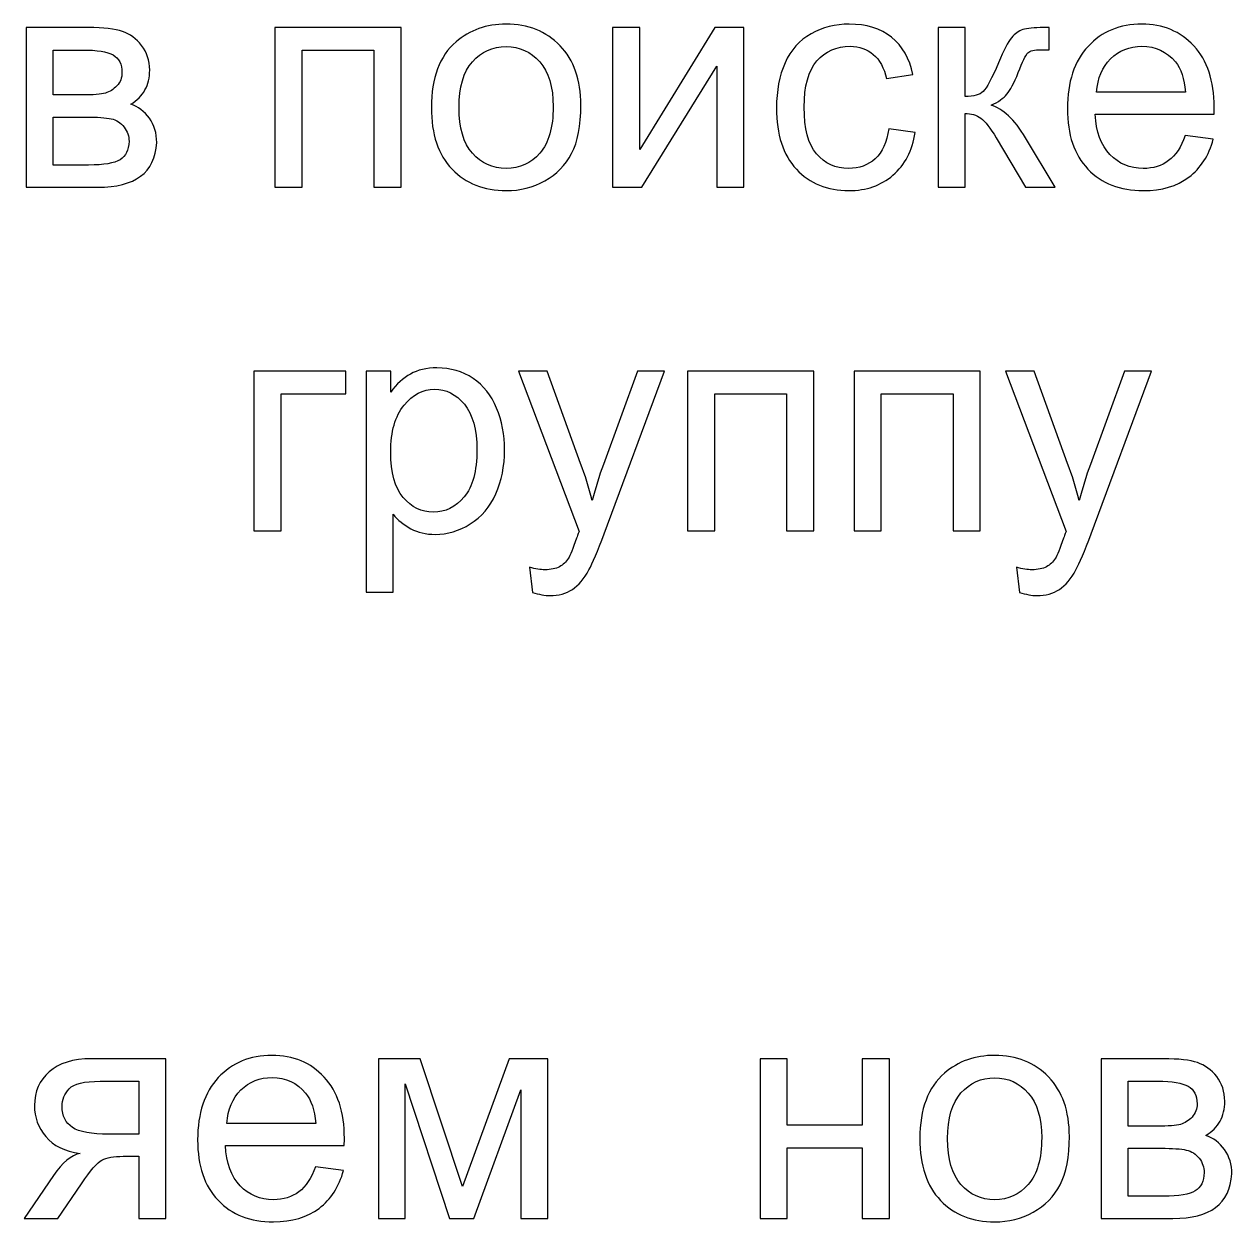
# Model space of a CAD drawing. Header units: centimetres. Extents: x 40 to 180, y 16 to 171.
# Drawn here: x 137.26 to 147.23, y 37.63 to 47.52 of the extents above; entities that cross this region are included whole.
import ezdxf

# ---------------------------------------------------------------- set-up
doc = ezdxf.new("R2010")
doc.units = ezdxf.units.CM
doc.header["$MEASUREMENT"] = 0
doc.layers.add('layer 1', color=7, linetype='Continuous')

msp = doc.modelspace()

# ---------------------------------------------------------------- linework, layer by layer
at = {"layer": 'layer 1', "color": 250}
for points, knots in [([(137.2709, 47.48986), (137.2709, 47.48986), (137.78525, 47.48986), (137.78525, 47.48986), (137.78525, 47.48986), (137.9114, 47.48986), (138.00538, 47.47928), (138.06719, 47.45811), (138.06719, 47.45811), (138.12857, 47.43694), (138.18149, 47.39842), (138.22552, 47.34212), (138.22552, 47.34212), (138.26997, 47.28539), (138.29198, 47.21808), (138.29198, 47.13934), (138.29198, 47.13934), (138.29198, 47.07626), (138.27886, 47.02123), (138.25303, 46.97466), (138.25303, 46.97466), (138.22679, 46.92767), (138.18784, 46.8883), (138.13535, 46.85698), (138.13535, 46.85698), (138.19715, 46.83623), (138.24838, 46.79771), (138.28944, 46.74098), (138.28944, 46.74098), (138.33008, 46.68468), (138.3504, 46.61737), (138.3504, 46.5399), (138.3504, 46.5399), (138.34236, 46.41502), (138.29748, 46.32231), (138.21663, 46.26219), (138.21663, 46.26219), (138.13577, 46.20166), (138.01808, 46.1716), (137.86399, 46.1716), (137.86399, 46.1716), (137.86399, 46.1716), (137.2709, 46.1716), (137.2709, 46.1716), (137.2709, 46.1716), (137.2709, 46.1716), (137.2709, 47.48986), (137.2709, 47.48986)], [0, 0, 0, 0, 0.0769231, 0.0769231, 0.0769231, 0.0769231, 0.1538462, 0.1538462, 0.1538462, 0.1538462, 0.2307692, 0.2307692, 0.2307692, 0.2307692, 0.3076923, 0.3076923, 0.3076923, 0.3076923, 0.3846154, 0.3846154, 0.3846154, 0.3846154, 0.4615385, 0.4615385, 0.4615385, 0.4615385, 0.5384615, 0.5384615, 0.5384615, 0.5384615, 0.6153846, 0.6153846, 0.6153846, 0.6153846, 0.6923077, 0.6923077, 0.6923077, 0.6923077, 0.7692308, 0.7692308, 0.7692308, 0.7692308, 0.8461538, 0.8461538, 0.8461538, 0.8461538, 1, 1, 1, 1]), ([(139.32619, 47.48986), (139.32619, 47.48986), (140.36759, 47.48986), (140.36759, 47.48986), (140.36759, 47.48986), (140.36759, 47.48986), (140.36759, 46.1716), (140.36759, 46.1716), (140.36759, 46.1716), (140.36759, 46.1716), (140.14407, 46.1716), (140.14407, 46.1716), (140.14407, 46.1716), (140.14407, 46.1716), (140.14407, 47.30444), (140.14407, 47.30444), (140.14407, 47.30444), (140.14407, 47.30444), (139.54971, 47.30444), (139.54971, 47.30444), (139.54971, 47.30444), (139.54971, 47.30444), (139.54971, 46.1716), (139.54971, 46.1716), (139.54971, 46.1716), (139.54971, 46.1716), (139.32619, 46.1716), (139.32619, 46.1716), (139.32619, 46.1716), (139.32619, 46.1716), (139.32619, 47.48986), (139.32619, 47.48986)], [0, 0, 0, 0, 0.1111111, 0.1111111, 0.1111111, 0.1111111, 0.2222222, 0.2222222, 0.2222222, 0.2222222, 0.3333333, 0.3333333, 0.3333333, 0.3333333, 0.4444444, 0.4444444, 0.4444444, 0.4444444, 0.5555556, 0.5555556, 0.5555556, 0.5555556, 0.6666667, 0.6666667, 0.6666667, 0.6666667, 0.7777778, 0.7777778, 0.7777778, 0.7777778, 1, 1, 1, 1]), ([(140.61778, 46.83073), (140.61778, 47.07415), (140.68551, 47.25449), (140.8214, 47.37175), (140.8214, 47.37175), (140.93443, 47.46912), (141.07286, 47.5178), (141.23585, 47.5178), (141.23585, 47.5178), (141.41661, 47.5178), (141.56478, 47.45853), (141.67992, 47.34), (141.67992, 47.34), (141.79465, 47.22189), (141.85222, 47.05806), (141.85222, 46.84936), (141.85222, 46.84936), (141.85222, 46.68002), (141.82682, 46.5471), (141.77602, 46.45015), (141.77602, 46.45015), (141.72522, 46.35321), (141.65114, 46.27786), (141.55377, 46.22409), (141.55377, 46.22409), (141.45683, 46.17033), (141.35057, 46.14366), (141.23585, 46.14366), (141.23585, 46.14366), (141.05127, 46.14366), (140.90226, 46.2025), (140.78838, 46.32061), (140.78838, 46.32061), (140.67451, 46.43872), (140.61778, 46.6089), (140.61778, 46.83073)], [0, 0, 0, 0, 0.1, 0.1, 0.1, 0.1, 0.2, 0.2, 0.2, 0.2, 0.3, 0.3, 0.3, 0.3, 0.4, 0.4, 0.4, 0.4, 0.5, 0.5, 0.5, 0.5, 0.6, 0.6, 0.6, 0.6, 0.7, 0.7, 0.7, 0.7, 0.8, 0.8, 0.8, 0.8, 1, 1, 1, 1]), ([(142.11426, 47.48986), (142.11426, 47.48986), (142.33778, 47.48986), (142.33778, 47.48986), (142.33778, 47.48986), (142.33778, 47.48986), (142.33778, 46.48444), (142.33778, 46.48444), (142.33778, 46.48444), (142.33778, 46.48444), (142.95881, 47.48986), (142.95881, 47.48986), (142.95881, 47.48986), (142.95881, 47.48986), (143.19884, 47.48986), (143.19884, 47.48986), (143.19884, 47.48986), (143.19884, 47.48986), (143.19884, 46.1716), (143.19884, 46.1716), (143.19884, 46.1716), (143.19884, 46.1716), (142.97532, 46.1716), (142.97532, 46.1716), (142.97532, 46.1716), (142.97532, 46.1716), (142.97532, 47.17067), (142.97532, 47.17067), (142.97532, 47.17067), (142.97532, 47.17067), (142.35514, 46.1716), (142.35514, 46.1716), (142.35514, 46.1716), (142.35514, 46.1716), (142.11426, 46.1716), (142.11426, 46.1716), (142.11426, 46.1716), (142.11426, 46.1716), (142.11426, 47.48986), (142.11426, 47.48986)], [0, 0, 0, 0, 0.0909091, 0.0909091, 0.0909091, 0.0909091, 0.1818182, 0.1818182, 0.1818182, 0.1818182, 0.2727273, 0.2727273, 0.2727273, 0.2727273, 0.3636364, 0.3636364, 0.3636364, 0.3636364, 0.4545455, 0.4545455, 0.4545455, 0.4545455, 0.5454545, 0.5454545, 0.5454545, 0.5454545, 0.6363636, 0.6363636, 0.6363636, 0.6363636, 0.7272727, 0.7272727, 0.7272727, 0.7272727, 0.8181818, 0.8181818, 0.8181818, 0.8181818, 1, 1, 1, 1]), ([(144.39433, 46.6542), (144.39433, 46.6542), (144.61277, 46.62372), (144.61277, 46.62372), (144.61277, 46.62372), (144.58864, 46.47344), (144.52768, 46.35617), (144.42904, 46.27108), (144.42904, 46.27108), (144.33041, 46.18599), (144.20891, 46.14366), (144.0654, 46.14366), (144.0654, 46.14366), (143.88548, 46.14366), (143.7407, 46.2025), (143.63148, 46.32019), (143.63148, 46.32019), (143.52184, 46.43788), (143.46723, 46.60636), (143.46723, 46.82565), (143.46723, 46.82565), (143.46723, 46.96789), (143.49094, 47.09193), (143.53793, 47.19861), (143.53793, 47.19861), (143.58492, 47.30486), (143.65646, 47.38487), (143.75298, 47.43779), (143.75298, 47.43779), (143.84908, 47.49113), (143.95364, 47.5178), (144.06709, 47.5178), (144.06709, 47.5178), (144.20976, 47.5178), (144.32702, 47.48182), (144.41761, 47.40943), (144.41761, 47.40943), (144.50863, 47.33704), (144.56705, 47.23417), (144.59245, 47.10124), (144.59245, 47.10124), (144.59245, 47.10124), (144.37655, 47.06822), (144.37655, 47.06822), (144.37655, 47.06822), (144.35581, 47.1567), (144.3194, 47.22316), (144.26648, 47.26803), (144.26648, 47.26803), (144.21399, 47.31248), (144.15049, 47.33492), (144.07598, 47.33492), (144.07598, 47.33492), (143.96338, 47.33492), (143.87194, 47.2947), (143.80124, 47.21427), (143.80124, 47.21427), (143.73097, 47.13341), (143.69583, 47.00641), (143.69583, 46.832), (143.69583, 46.832), (143.69583, 46.65505), (143.7297, 46.52678), (143.79743, 46.44677), (143.79743, 46.44677), (143.86559, 46.36676), (143.95406, 46.32654), (144.06286, 46.32654), (144.06286, 46.32654), (144.15091, 46.32654), (144.22415, 46.35321), (144.28257, 46.40697), (144.28257, 46.40697), (144.34141, 46.46031), (144.37867, 46.54286), (144.39433, 46.6542)], [0, 0, 0, 0, 0.05, 0.05, 0.05, 0.05, 0.1, 0.1, 0.1, 0.1, 0.15, 0.15, 0.15, 0.15, 0.2, 0.2, 0.2, 0.2, 0.25, 0.25, 0.25, 0.25, 0.3, 0.3, 0.3, 0.3, 0.35, 0.35, 0.35, 0.35, 0.4, 0.4, 0.4, 0.4, 0.45, 0.45, 0.45, 0.45, 0.5, 0.5, 0.5, 0.5, 0.55, 0.55, 0.55, 0.55, 0.6, 0.6, 0.6, 0.6, 0.65, 0.65, 0.65, 0.65, 0.7, 0.7, 0.7, 0.7, 0.75, 0.75, 0.75, 0.75, 0.8, 0.8, 0.8, 0.8, 0.85, 0.85, 0.85, 0.85, 0.9, 0.9, 0.9, 0.9, 1, 1, 1, 1]), ([(144.80073, 47.48986), (144.80073, 47.48986), (145.02425, 47.48986), (145.02425, 47.48986), (145.02425, 47.48986), (145.02425, 47.48986), (145.02425, 46.9209), (145.02425, 46.9209), (145.02425, 46.9209), (145.09537, 46.9209), (145.14532, 46.93445), (145.17411, 46.96196), (145.17411, 46.96196), (145.20247, 46.98906), (145.24438, 47.06822), (145.30026, 47.19988), (145.30026, 47.19988), (145.34429, 47.30402), (145.37985, 47.3726), (145.40694, 47.40562), (145.40694, 47.40562), (145.43446, 47.43864), (145.46579, 47.46107), (145.50135, 47.4725), (145.50135, 47.4725), (145.53733, 47.48393), (145.59448, 47.48986), (145.6728, 47.48986), (145.6728, 47.48986), (145.6728, 47.48986), (145.71767, 47.48986), (145.71767, 47.48986), (145.71767, 47.48986), (145.71767, 47.48986), (145.71767, 47.30571), (145.71767, 47.30571), (145.71767, 47.30571), (145.71767, 47.30571), (145.65544, 47.30698), (145.65544, 47.30698), (145.65544, 47.30698), (145.5966, 47.30698), (145.55892, 47.29809), (145.54241, 47.28073), (145.54241, 47.28073), (145.52505, 47.26253), (145.49838, 47.20834), (145.46282, 47.11817), (145.46282, 47.11817), (145.42896, 47.03181), (145.39805, 46.97212), (145.36969, 46.9391), (145.36969, 46.9391), (145.34175, 46.90608), (145.29815, 46.87603), (145.2393, 46.84851), (145.2393, 46.84851), (145.3354, 46.82269), (145.43023, 46.73336), (145.52336, 46.58012), (145.52336, 46.58012), (145.52336, 46.58012), (145.76847, 46.1716), (145.76847, 46.1716), (145.76847, 46.1716), (145.76847, 46.1716), (145.52294, 46.1716), (145.52294, 46.1716), (145.52294, 46.1716), (145.52294, 46.1716), (145.28121, 46.57885), (145.28121, 46.57885), (145.28121, 46.57885), (145.23253, 46.6614), (145.1902, 46.71558), (145.15421, 46.74183), (145.15421, 46.74183), (145.11781, 46.76808), (145.07463, 46.7812), (145.02425, 46.7812), (145.02425, 46.7812), (145.02425, 46.7812), (145.02425, 46.1716), (145.02425, 46.1716), (145.02425, 46.1716), (145.02425, 46.1716), (144.80073, 46.1716), (144.80073, 46.1716), (144.80073, 46.1716), (144.80073, 46.1716), (144.80073, 47.48986), (144.80073, 47.48986)], [0, 0, 0, 0, 0.0416667, 0.0416667, 0.0416667, 0.0416667, 0.0833333, 0.0833333, 0.0833333, 0.0833333, 0.125, 0.125, 0.125, 0.125, 0.1666667, 0.1666667, 0.1666667, 0.1666667, 0.2083333, 0.2083333, 0.2083333, 0.2083333, 0.25, 0.25, 0.25, 0.25, 0.2916667, 0.2916667, 0.2916667, 0.2916667, 0.3333333, 0.3333333, 0.3333333, 0.3333333, 0.375, 0.375, 0.375, 0.375, 0.4166667, 0.4166667, 0.4166667, 0.4166667, 0.4583333, 0.4583333, 0.4583333, 0.4583333, 0.5, 0.5, 0.5, 0.5, 0.5416667, 0.5416667, 0.5416667, 0.5416667, 0.5833333, 0.5833333, 0.5833333, 0.5833333, 0.625, 0.625, 0.625, 0.625, 0.6666667, 0.6666667, 0.6666667, 0.6666667, 0.7083333, 0.7083333, 0.7083333, 0.7083333, 0.75, 0.75, 0.75, 0.75, 0.7916667, 0.7916667, 0.7916667, 0.7916667, 0.8333333, 0.8333333, 0.8333333, 0.8333333, 0.875, 0.875, 0.875, 0.875, 0.9166667, 0.9166667, 0.9166667, 0.9166667, 1, 1, 1, 1]), ([(146.84204, 46.59832), (146.84204, 46.59832), (147.07318, 46.56784), (147.07318, 46.56784), (147.07318, 46.56784), (147.0372, 46.43364), (146.96989, 46.32908), (146.87167, 46.255), (146.87167, 46.255), (146.77346, 46.18091), (146.64815, 46.14366), (146.49533, 46.14366), (146.49533, 46.14366), (146.30314, 46.14366), (146.15074, 46.20293), (146.03813, 46.32146), (146.03813, 46.32146), (145.92552, 46.43957), (145.86922, 46.60594), (145.86922, 46.81972), (145.86922, 46.81972), (145.86922, 47.0407), (145.92595, 47.21258), (146.03982, 47.3345), (146.03982, 47.3345), (146.1537, 47.45684), (146.30144, 47.5178), (146.48305, 47.5178), (146.48305, 47.5178), (146.65874, 47.5178), (146.80225, 47.45811), (146.91358, 47.33831), (146.91358, 47.33831), (147.02492, 47.2185), (147.0808, 47.05002), (147.0808, 46.83285), (147.0808, 46.83285), (147.0808, 46.81972), (147.08038, 46.79983), (147.07953, 46.77358), (147.07953, 46.77358), (147.07953, 46.77358), (146.09782, 46.77358), (146.09782, 46.77358), (146.09782, 46.77358), (146.10629, 46.62922), (146.14693, 46.51831), (146.22059, 46.44169), (146.22059, 46.44169), (146.29382, 46.36506), (146.38569, 46.32654), (146.49533, 46.32654), (146.49533, 46.32654), (146.57703, 46.32654), (146.64688, 46.34813), (146.70446, 46.39131), (146.70446, 46.39131), (146.76245, 46.43449), (146.80817, 46.50349), (146.84204, 46.59832)], [0, 0, 0, 0, 0.0625, 0.0625, 0.0625, 0.0625, 0.125, 0.125, 0.125, 0.125, 0.1875, 0.1875, 0.1875, 0.1875, 0.25, 0.25, 0.25, 0.25, 0.3125, 0.3125, 0.3125, 0.3125, 0.375, 0.375, 0.375, 0.375, 0.4375, 0.4375, 0.4375, 0.4375, 0.5, 0.5, 0.5, 0.5, 0.5625, 0.5625, 0.5625, 0.5625, 0.625, 0.625, 0.625, 0.625, 0.6875, 0.6875, 0.6875, 0.6875, 0.75, 0.75, 0.75, 0.75, 0.8125, 0.8125, 0.8125, 0.8125, 0.875, 0.875, 0.875, 0.875, 1, 1, 1, 1]), ([(137.49442, 46.9336), (137.49442, 46.9336), (137.73149, 46.9336), (137.73149, 46.9336), (137.73149, 46.9336), (137.82589, 46.9336), (137.89108, 46.93868), (137.92622, 46.94842), (137.92622, 46.94842), (137.96178, 46.95858), (137.99353, 46.97847), (138.02147, 47.00895), (138.02147, 47.00895), (138.04941, 47.03901), (138.06338, 47.07542), (138.06338, 47.11775), (138.06338, 47.11775), (138.06338, 47.1876), (138.03883, 47.23586), (137.99014, 47.26338), (137.99014, 47.26338), (137.94104, 47.29089), (137.85722, 47.30444), (137.73868, 47.30444), (137.73868, 47.30444), (137.73868, 47.30444), (137.49442, 47.30444), (137.49442, 47.30444), (137.49442, 47.30444), (137.49442, 47.30444), (137.49442, 46.9336), (137.49442, 46.9336)], [0, 0, 0, 0, 0.1111111, 0.1111111, 0.1111111, 0.1111111, 0.2222222, 0.2222222, 0.2222222, 0.2222222, 0.3333333, 0.3333333, 0.3333333, 0.3333333, 0.4444444, 0.4444444, 0.4444444, 0.4444444, 0.5555556, 0.5555556, 0.5555556, 0.5555556, 0.6666667, 0.6666667, 0.6666667, 0.6666667, 0.7777778, 0.7777778, 0.7777778, 0.7777778, 1, 1, 1, 1]), ([(140.84638, 46.83031), (140.84638, 46.66182), (140.88321, 46.53567), (140.95687, 46.45227), (140.95687, 46.45227), (141.03095, 46.36845), (141.12366, 46.32654), (141.23585, 46.32654), (141.23585, 46.32654), (141.34676, 46.32654), (141.43905, 46.36845), (141.51313, 46.45269), (141.51313, 46.45269), (141.58679, 46.53694), (141.62362, 46.66521), (141.62362, 46.8375), (141.62362, 46.8375), (141.62362, 47.00006), (141.58637, 47.12325), (141.51228, 47.20665), (141.51228, 47.20665), (141.4382, 47.29047), (141.34591, 47.33238), (141.23585, 47.33238), (141.23585, 47.33238), (141.12366, 47.33238), (141.03095, 47.29089), (140.95687, 47.2075), (140.95687, 47.2075), (140.88321, 47.1241), (140.84638, 46.99837), (140.84638, 46.83031)], [0, 0, 0, 0, 0.1111111, 0.1111111, 0.1111111, 0.1111111, 0.2222222, 0.2222222, 0.2222222, 0.2222222, 0.3333333, 0.3333333, 0.3333333, 0.3333333, 0.4444444, 0.4444444, 0.4444444, 0.4444444, 0.5555556, 0.5555556, 0.5555556, 0.5555556, 0.6666667, 0.6666667, 0.6666667, 0.6666667, 0.7777778, 0.7777778, 0.7777778, 0.7777778, 1, 1, 1, 1]), ([(146.11052, 46.95646), (146.11052, 46.95646), (146.84458, 46.95646), (146.84458, 46.95646), (146.84458, 46.95646), (146.83484, 47.06737), (146.80648, 47.15035), (146.76034, 47.2058), (146.76034, 47.2058), (146.68964, 47.29174), (146.59735, 47.33492), (146.48432, 47.33492), (146.48432, 47.33492), (146.38188, 47.33492), (146.29594, 47.30063), (146.22609, 47.23205), (146.22609, 47.23205), (146.15666, 47.16347), (146.11814, 47.07161), (146.11052, 46.95646)], [0, 0, 0, 0, 0.1666667, 0.1666667, 0.1666667, 0.1666667, 0.3333333, 0.3333333, 0.3333333, 0.3333333, 0.5, 0.5, 0.5, 0.5, 0.6666667, 0.6666667, 0.6666667, 0.6666667, 1, 1, 1, 1]), ([(137.49442, 46.35448), (137.49442, 46.35448), (137.78779, 46.35448), (137.78779, 46.35448), (137.78779, 46.35448), (137.91394, 46.35448), (138.00073, 46.3693), (138.04772, 46.39851), (138.04772, 46.39851), (138.09471, 46.42814), (138.11926, 46.47852), (138.1218, 46.55091), (138.1218, 46.55091), (138.1218, 46.59282), (138.10825, 46.63219), (138.08116, 46.66817), (138.08116, 46.66817), (138.05364, 46.70415), (138.01808, 46.72701), (137.97448, 46.73633), (137.97448, 46.73633), (137.93088, 46.74606), (137.8606, 46.75072), (137.76408, 46.75072), (137.76408, 46.75072), (137.76408, 46.75072), (137.49442, 46.75072), (137.49442, 46.75072), (137.49442, 46.75072), (137.49442, 46.75072), (137.49442, 46.35448), (137.49442, 46.35448)], [0, 0, 0, 0, 0.1111111, 0.1111111, 0.1111111, 0.1111111, 0.2222222, 0.2222222, 0.2222222, 0.2222222, 0.3333333, 0.3333333, 0.3333333, 0.3333333, 0.4444444, 0.4444444, 0.4444444, 0.4444444, 0.5555556, 0.5555556, 0.5555556, 0.5555556, 0.6666667, 0.6666667, 0.6666667, 0.6666667, 0.7777778, 0.7777778, 0.7777778, 0.7777778, 1, 1, 1, 1]), ([(140.07908, 42.82853), (140.07908, 42.82853), (140.07908, 44.65225), (140.07908, 44.65225), (140.07908, 44.65225), (140.07908, 44.65225), (140.28228, 44.65225), (140.28228, 44.65225), (140.28228, 44.65225), (140.28228, 44.65225), (140.28228, 44.47911), (140.28228, 44.47911), (140.28228, 44.47911), (140.33012, 44.54599), (140.3843, 44.59637), (140.44484, 44.62981), (140.44484, 44.62981), (140.50495, 44.66326), (140.57819, 44.68019), (140.66413, 44.68019), (140.66413, 44.68019), (140.77673, 44.68019), (140.87579, 44.6514), (140.96173, 44.59341), (140.96173, 44.59341), (141.04767, 44.53583), (141.11244, 44.45413), (141.15646, 44.34914), (141.15646, 44.34914), (141.20007, 44.24373), (141.22208, 44.12859), (141.22208, 44.00286), (141.22208, 44.00286), (141.22208, 43.86866), (141.19795, 43.74759), (141.14969, 43.63964), (141.14969, 43.63964), (141.10143, 43.53211), (141.03116, 43.44956), (140.93887, 43.39199), (140.93887, 43.39199), (140.84701, 43.33484), (140.75006, 43.30605), (140.64846, 43.30605), (140.64846, 43.30605), (140.57396, 43.30605), (140.50707, 43.32171), (140.44823, 43.35304), (140.44823, 43.35304), (140.38896, 43.38437), (140.3407, 43.42374), (140.3026, 43.47157), (140.3026, 43.47157), (140.3026, 43.47157), (140.3026, 42.82853), (140.3026, 42.82853), (140.3026, 42.82853), (140.3026, 42.82853), (140.07908, 42.82853), (140.07908, 42.82853)], [0, 0, 0, 0, 0.0625, 0.0625, 0.0625, 0.0625, 0.125, 0.125, 0.125, 0.125, 0.1875, 0.1875, 0.1875, 0.1875, 0.25, 0.25, 0.25, 0.25, 0.3125, 0.3125, 0.3125, 0.3125, 0.375, 0.375, 0.375, 0.375, 0.4375, 0.4375, 0.4375, 0.4375, 0.5, 0.5, 0.5, 0.5, 0.5625, 0.5625, 0.5625, 0.5625, 0.625, 0.625, 0.625, 0.625, 0.6875, 0.6875, 0.6875, 0.6875, 0.75, 0.75, 0.75, 0.75, 0.8125, 0.8125, 0.8125, 0.8125, 0.875, 0.875, 0.875, 0.875, 1, 1, 1, 1]), ([(139.15283, 44.65225), (139.15283, 44.65225), (139.91229, 44.65225), (139.91229, 44.65225), (139.91229, 44.65225), (139.91229, 44.65225), (139.91229, 44.46683), (139.91229, 44.46683), (139.91229, 44.46683), (139.91229, 44.46683), (139.37635, 44.46683), (139.37635, 44.46683), (139.37635, 44.46683), (139.37635, 44.46683), (139.37635, 43.33399), (139.37635, 43.33399), (139.37635, 43.33399), (139.37635, 43.33399), (139.15283, 43.33399), (139.15283, 43.33399), (139.15283, 43.33399), (139.15283, 43.33399), (139.15283, 44.65225), (139.15283, 44.65225)], [0, 0, 0, 0, 0.1428571, 0.1428571, 0.1428571, 0.1428571, 0.2857143, 0.2857143, 0.2857143, 0.2857143, 0.4285714, 0.4285714, 0.4285714, 0.4285714, 0.5714286, 0.5714286, 0.5714286, 0.5714286, 0.7142857, 0.7142857, 0.7142857, 0.7142857, 1, 1, 1, 1]), ([(141.45322, 42.82726), (141.45322, 42.82726), (141.42782, 43.03385), (141.42782, 43.03385), (141.42782, 43.03385), (141.47693, 43.02072), (141.51926, 43.01395), (141.55567, 43.01395), (141.55567, 43.01395), (141.60562, 43.01395), (141.64541, 43.02242), (141.67505, 43.03893), (141.67505, 43.03893), (141.7051, 43.05544), (141.72966, 43.07872), (141.74871, 43.10835), (141.74871, 43.10835), (141.76268, 43.13079), (141.78554, 43.18625), (141.81686, 43.27515), (141.81686, 43.27515), (141.8211, 43.28742), (141.82745, 43.30563), (141.83676, 43.32976), (141.83676, 43.32976), (141.83676, 43.32976), (141.33638, 44.65225), (141.33638, 44.65225), (141.33638, 44.65225), (141.33638, 44.65225), (141.57514, 44.65225), (141.57514, 44.65225), (141.57514, 44.65225), (141.57514, 44.65225), (141.85031, 43.8911), (141.85031, 43.8911), (141.85031, 43.8911), (141.88629, 43.795), (141.91804, 43.6934), (141.9464, 43.58672), (141.9464, 43.58672), (141.97223, 43.68705), (142.00271, 43.78611), (142.03827, 43.88348), (142.03827, 43.88348), (142.03827, 43.88348), (142.31936, 44.65225), (142.31936, 44.65225), (142.31936, 44.65225), (142.31936, 44.65225), (142.54246, 44.65225), (142.54246, 44.65225), (142.54246, 44.65225), (142.54246, 44.65225), (142.04419, 43.31113), (142.04419, 43.31113), (142.04419, 43.31113), (141.99043, 43.16677), (141.94852, 43.06771), (141.91846, 43.0131), (141.91846, 43.0131), (141.87867, 42.93987), (141.83295, 42.8861), (141.78173, 42.85181), (141.78173, 42.85181), (141.73008, 42.81752), (141.6687, 42.80059), (141.59758, 42.80059), (141.59758, 42.80059), (141.5544, 42.80059), (141.50614, 42.80948), (141.45322, 42.82726)], [0, 0, 0, 0, 0.0526316, 0.0526316, 0.0526316, 0.0526316, 0.1052632, 0.1052632, 0.1052632, 0.1052632, 0.1578947, 0.1578947, 0.1578947, 0.1578947, 0.2105263, 0.2105263, 0.2105263, 0.2105263, 0.2631579, 0.2631579, 0.2631579, 0.2631579, 0.3157895, 0.3157895, 0.3157895, 0.3157895, 0.3684211, 0.3684211, 0.3684211, 0.3684211, 0.4210526, 0.4210526, 0.4210526, 0.4210526, 0.4736842, 0.4736842, 0.4736842, 0.4736842, 0.5263158, 0.5263158, 0.5263158, 0.5263158, 0.5789474, 0.5789474, 0.5789474, 0.5789474, 0.6315789, 0.6315789, 0.6315789, 0.6315789, 0.6842105, 0.6842105, 0.6842105, 0.6842105, 0.7368421, 0.7368421, 0.7368421, 0.7368421, 0.7894737, 0.7894737, 0.7894737, 0.7894737, 0.8421053, 0.8421053, 0.8421053, 0.8421053, 0.8947368, 0.8947368, 0.8947368, 0.8947368, 1, 1, 1, 1]), ([(142.73338, 44.65225), (142.73338, 44.65225), (143.77478, 44.65225), (143.77478, 44.65225), (143.77478, 44.65225), (143.77478, 44.65225), (143.77478, 43.33399), (143.77478, 43.33399), (143.77478, 43.33399), (143.77478, 43.33399), (143.55126, 43.33399), (143.55126, 43.33399), (143.55126, 43.33399), (143.55126, 43.33399), (143.55126, 44.46683), (143.55126, 44.46683), (143.55126, 44.46683), (143.55126, 44.46683), (142.9569, 44.46683), (142.9569, 44.46683), (142.9569, 44.46683), (142.9569, 44.46683), (142.9569, 43.33399), (142.9569, 43.33399), (142.9569, 43.33399), (142.9569, 43.33399), (142.73338, 43.33399), (142.73338, 43.33399), (142.73338, 43.33399), (142.73338, 43.33399), (142.73338, 44.65225), (142.73338, 44.65225)], [0, 0, 0, 0, 0.1111111, 0.1111111, 0.1111111, 0.1111111, 0.2222222, 0.2222222, 0.2222222, 0.2222222, 0.3333333, 0.3333333, 0.3333333, 0.3333333, 0.4444444, 0.4444444, 0.4444444, 0.4444444, 0.5555556, 0.5555556, 0.5555556, 0.5555556, 0.6666667, 0.6666667, 0.6666667, 0.6666667, 0.7777778, 0.7777778, 0.7777778, 0.7777778, 1, 1, 1, 1]), ([(144.10879, 44.65225), (144.10879, 44.65225), (145.15019, 44.65225), (145.15019, 44.65225), (145.15019, 44.65225), (145.15019, 44.65225), (145.15019, 43.33399), (145.15019, 43.33399), (145.15019, 43.33399), (145.15019, 43.33399), (144.92667, 43.33399), (144.92667, 43.33399), (144.92667, 43.33399), (144.92667, 43.33399), (144.92667, 44.46683), (144.92667, 44.46683), (144.92667, 44.46683), (144.92667, 44.46683), (144.33231, 44.46683), (144.33231, 44.46683), (144.33231, 44.46683), (144.33231, 44.46683), (144.33231, 43.33399), (144.33231, 43.33399), (144.33231, 43.33399), (144.33231, 43.33399), (144.10879, 43.33399), (144.10879, 43.33399), (144.10879, 43.33399), (144.10879, 43.33399), (144.10879, 44.65225), (144.10879, 44.65225)], [0, 0, 0, 0, 0.1111111, 0.1111111, 0.1111111, 0.1111111, 0.2222222, 0.2222222, 0.2222222, 0.2222222, 0.3333333, 0.3333333, 0.3333333, 0.3333333, 0.4444444, 0.4444444, 0.4444444, 0.4444444, 0.5555556, 0.5555556, 0.5555556, 0.5555556, 0.6666667, 0.6666667, 0.6666667, 0.6666667, 0.7777778, 0.7777778, 0.7777778, 0.7777778, 1, 1, 1, 1]), ([(145.47404, 42.82726), (145.47404, 42.82726), (145.44864, 43.03385), (145.44864, 43.03385), (145.44864, 43.03385), (145.49775, 43.02072), (145.54008, 43.01395), (145.57649, 43.01395), (145.57649, 43.01395), (145.62644, 43.01395), (145.66623, 43.02242), (145.69587, 43.03893), (145.69587, 43.03893), (145.72592, 43.05544), (145.75048, 43.07872), (145.76953, 43.10835), (145.76953, 43.10835), (145.7835, 43.13079), (145.80636, 43.18625), (145.83768, 43.27515), (145.83768, 43.27515), (145.84192, 43.28742), (145.84827, 43.30563), (145.85758, 43.32976), (145.85758, 43.32976), (145.85758, 43.32976), (145.3572, 44.65225), (145.3572, 44.65225), (145.3572, 44.65225), (145.3572, 44.65225), (145.59596, 44.65225), (145.59596, 44.65225), (145.59596, 44.65225), (145.59596, 44.65225), (145.87113, 43.8911), (145.87113, 43.8911), (145.87113, 43.8911), (145.90711, 43.795), (145.93886, 43.6934), (145.96722, 43.58672), (145.96722, 43.58672), (145.99305, 43.68705), (146.02353, 43.78611), (146.05909, 43.88348), (146.05909, 43.88348), (146.05909, 43.88348), (146.34018, 44.65225), (146.34018, 44.65225), (146.34018, 44.65225), (146.34018, 44.65225), (146.56328, 44.65225), (146.56328, 44.65225), (146.56328, 44.65225), (146.56328, 44.65225), (146.06501, 43.31113), (146.06501, 43.31113), (146.06501, 43.31113), (146.01125, 43.16677), (145.96934, 43.06771), (145.93928, 43.0131), (145.93928, 43.0131), (145.89949, 42.93987), (145.85377, 42.8861), (145.80255, 42.85181), (145.80255, 42.85181), (145.7509, 42.81752), (145.68952, 42.80059), (145.6184, 42.80059), (145.6184, 42.80059), (145.57522, 42.80059), (145.52696, 42.80948), (145.47404, 42.82726)], [0, 0, 0, 0, 0.0526316, 0.0526316, 0.0526316, 0.0526316, 0.1052632, 0.1052632, 0.1052632, 0.1052632, 0.1578947, 0.1578947, 0.1578947, 0.1578947, 0.2105263, 0.2105263, 0.2105263, 0.2105263, 0.2631579, 0.2631579, 0.2631579, 0.2631579, 0.3157895, 0.3157895, 0.3157895, 0.3157895, 0.3684211, 0.3684211, 0.3684211, 0.3684211, 0.4210526, 0.4210526, 0.4210526, 0.4210526, 0.4736842, 0.4736842, 0.4736842, 0.4736842, 0.5263158, 0.5263158, 0.5263158, 0.5263158, 0.5789474, 0.5789474, 0.5789474, 0.5789474, 0.6315789, 0.6315789, 0.6315789, 0.6315789, 0.6842105, 0.6842105, 0.6842105, 0.6842105, 0.7368421, 0.7368421, 0.7368421, 0.7368421, 0.7894737, 0.7894737, 0.7894737, 0.7894737, 0.8421053, 0.8421053, 0.8421053, 0.8421053, 0.8947368, 0.8947368, 0.8947368, 0.8947368, 1, 1, 1, 1]), ([(140.28228, 43.98508), (140.28228, 43.81617), (140.31657, 43.69128), (140.38473, 43.61043), (140.38473, 43.61043), (140.45331, 43.52957), (140.53628, 43.48893), (140.63365, 43.48893), (140.63365, 43.48893), (140.73271, 43.48893), (140.81737, 43.53084), (140.88765, 43.61466), (140.88765, 43.61466), (140.95834, 43.69848), (140.99348, 43.82802), (140.99348, 44.0037), (140.99348, 44.0037), (140.99348, 44.17134), (140.95919, 44.29665), (140.89019, 44.38005), (140.89019, 44.38005), (140.82118, 44.46344), (140.73906, 44.50493), (140.64338, 44.50493), (140.64338, 44.50493), (140.54856, 44.50493), (140.46474, 44.46048), (140.39192, 44.372), (140.39192, 44.372), (140.31869, 44.2831), (140.28228, 44.15441), (140.28228, 43.98508)], [0, 0, 0, 0, 0.1111111, 0.1111111, 0.1111111, 0.1111111, 0.2222222, 0.2222222, 0.2222222, 0.2222222, 0.3333333, 0.3333333, 0.3333333, 0.3333333, 0.4444444, 0.4444444, 0.4444444, 0.4444444, 0.5555556, 0.5555556, 0.5555556, 0.5555556, 0.6666667, 0.6666667, 0.6666667, 0.6666667, 0.7777778, 0.7777778, 0.7777778, 0.7777778, 1, 1, 1, 1]), ([(139.66103, 38.08549), (139.66103, 38.08549), (139.89217, 38.05501), (139.89217, 38.05501), (139.89217, 38.05501), (139.85619, 37.92081), (139.78888, 37.81625), (139.69066, 37.74217), (139.69066, 37.74217), (139.59245, 37.66808), (139.46714, 37.63083), (139.31432, 37.63083), (139.31432, 37.63083), (139.12213, 37.63083), (138.96973, 37.6901), (138.85712, 37.80863), (138.85712, 37.80863), (138.74451, 37.92674), (138.68821, 38.09311), (138.68821, 38.30689), (138.68821, 38.30689), (138.68821, 38.52787), (138.74494, 38.69975), (138.85881, 38.82167), (138.85881, 38.82167), (138.97269, 38.94401), (139.12043, 39.00497), (139.30204, 39.00497), (139.30204, 39.00497), (139.47773, 39.00497), (139.62124, 38.94528), (139.73257, 38.82548), (139.73257, 38.82548), (139.84391, 38.70567), (139.89979, 38.53719), (139.89979, 38.32002), (139.89979, 38.32002), (139.89979, 38.30689), (139.89937, 38.287), (139.89852, 38.26075), (139.89852, 38.26075), (139.89852, 38.26075), (138.91681, 38.26075), (138.91681, 38.26075), (138.91681, 38.26075), (138.92528, 38.11639), (138.96592, 38.00548), (139.03958, 37.92886), (139.03958, 37.92886), (139.11281, 37.85223), (139.20468, 37.81371), (139.31432, 37.81371), (139.31432, 37.81371), (139.39602, 37.81371), (139.46587, 37.8353), (139.52345, 37.87848), (139.52345, 37.87848), (139.58144, 37.92166), (139.62716, 37.99066), (139.66103, 38.08549)], [0, 0, 0, 0, 0.0625, 0.0625, 0.0625, 0.0625, 0.125, 0.125, 0.125, 0.125, 0.1875, 0.1875, 0.1875, 0.1875, 0.25, 0.25, 0.25, 0.25, 0.3125, 0.3125, 0.3125, 0.3125, 0.375, 0.375, 0.375, 0.375, 0.4375, 0.4375, 0.4375, 0.4375, 0.5, 0.5, 0.5, 0.5, 0.5625, 0.5625, 0.5625, 0.5625, 0.625, 0.625, 0.625, 0.625, 0.6875, 0.6875, 0.6875, 0.6875, 0.75, 0.75, 0.75, 0.75, 0.8125, 0.8125, 0.8125, 0.8125, 0.875, 0.875, 0.875, 0.875, 1, 1, 1, 1]), ([(144.65086, 38.3179), (144.65086, 38.56132), (144.71859, 38.74166), (144.85448, 38.85892), (144.85448, 38.85892), (144.96751, 38.95629), (145.10594, 39.00497), (145.26893, 39.00497), (145.26893, 39.00497), (145.44969, 39.00497), (145.59786, 38.9457), (145.713, 38.82717), (145.713, 38.82717), (145.82773, 38.70906), (145.8853, 38.54523), (145.8853, 38.33653), (145.8853, 38.33653), (145.8853, 38.16719), (145.8599, 38.03427), (145.8091, 37.93732), (145.8091, 37.93732), (145.7583, 37.84038), (145.68422, 37.76503), (145.58685, 37.71126), (145.58685, 37.71126), (145.48991, 37.6575), (145.38365, 37.63083), (145.26893, 37.63083), (145.26893, 37.63083), (145.08435, 37.63083), (144.93534, 37.68967), (144.82146, 37.80778), (144.82146, 37.80778), (144.70759, 37.92589), (144.65086, 38.09607), (144.65086, 38.3179)], [0, 0, 0, 0, 0.1, 0.1, 0.1, 0.1, 0.2, 0.2, 0.2, 0.2, 0.3, 0.3, 0.3, 0.3, 0.4, 0.4, 0.4, 0.4, 0.5, 0.5, 0.5, 0.5, 0.6, 0.6, 0.6, 0.6, 0.7, 0.7, 0.7, 0.7, 0.8, 0.8, 0.8, 0.8, 1, 1, 1, 1]), ([(138.42532, 38.97703), (138.42532, 38.97703), (138.42532, 37.65877), (138.42532, 37.65877), (138.42532, 37.65877), (138.42532, 37.65877), (138.2018, 37.65877), (138.2018, 37.65877), (138.2018, 37.65877), (138.2018, 37.65877), (138.2018, 38.17185), (138.2018, 38.17185), (138.2018, 38.17185), (138.2018, 38.17185), (138.07311, 38.17185), (138.07311, 38.17185), (138.07311, 38.17185), (137.99479, 38.17185), (137.93637, 38.16169), (137.89785, 38.14095), (137.89785, 38.14095), (137.85932, 38.1202), (137.80302, 38.05543), (137.72894, 37.94579), (137.72894, 37.94579), (137.72894, 37.94579), (137.53251, 37.65877), (137.53251, 37.65877), (137.53251, 37.65877), (137.53251, 37.65877), (137.25565, 37.65877), (137.25565, 37.65877), (137.25565, 37.65877), (137.25565, 37.65877), (137.49695, 38.01268), (137.49695, 38.01268), (137.49695, 38.01268), (137.57061, 38.12105), (137.64427, 38.18201), (137.71751, 38.19598), (137.71751, 38.19598), (137.59008, 38.21334), (137.49526, 38.25948), (137.43345, 38.33399), (137.43345, 38.33399), (137.37164, 38.40849), (137.34074, 38.49443), (137.34074, 38.59137), (137.34074, 38.59137), (137.34074, 38.7061), (137.38096, 38.79881), (137.46181, 38.86993), (137.46181, 38.86993), (137.54267, 38.94147), (137.65993, 38.97703), (137.81318, 38.97703), (137.81318, 38.97703), (137.81318, 38.97703), (138.42532, 38.97703), (138.42532, 38.97703)], [0, 0, 0, 0, 0.0625, 0.0625, 0.0625, 0.0625, 0.125, 0.125, 0.125, 0.125, 0.1875, 0.1875, 0.1875, 0.1875, 0.25, 0.25, 0.25, 0.25, 0.3125, 0.3125, 0.3125, 0.3125, 0.375, 0.375, 0.375, 0.375, 0.4375, 0.4375, 0.4375, 0.4375, 0.5, 0.5, 0.5, 0.5, 0.5625, 0.5625, 0.5625, 0.5625, 0.625, 0.625, 0.625, 0.625, 0.6875, 0.6875, 0.6875, 0.6875, 0.75, 0.75, 0.75, 0.75, 0.8125, 0.8125, 0.8125, 0.8125, 0.875, 0.875, 0.875, 0.875, 1, 1, 1, 1]), ([(140.18215, 38.97703), (140.18215, 38.97703), (140.5259, 38.97703), (140.5259, 38.97703), (140.5259, 38.97703), (140.5259, 38.97703), (140.8743, 37.92208), (140.8743, 37.92208), (140.8743, 37.92208), (140.8743, 37.92208), (141.25996, 38.97703), (141.25996, 38.97703), (141.25996, 38.97703), (141.25996, 38.97703), (141.57915, 38.97703), (141.57915, 38.97703), (141.57915, 38.97703), (141.57915, 38.97703), (141.57915, 37.65877), (141.57915, 37.65877), (141.57915, 37.65877), (141.57915, 37.65877), (141.35563, 37.65877), (141.35563, 37.65877), (141.35563, 37.65877), (141.35563, 37.65877), (141.35563, 38.72007), (141.35563, 38.72007), (141.35563, 38.72007), (141.35563, 38.72007), (140.96743, 37.65877), (140.96743, 37.65877), (140.96743, 37.65877), (140.96743, 37.65877), (140.76762, 37.65877), (140.76762, 37.65877), (140.76762, 37.65877), (140.76762, 37.65877), (140.40059, 38.77087), (140.40059, 38.77087), (140.40059, 38.77087), (140.40059, 38.77087), (140.40059, 37.65877), (140.40059, 37.65877), (140.40059, 37.65877), (140.40059, 37.65877), (140.18215, 37.65877), (140.18215, 37.65877), (140.18215, 37.65877), (140.18215, 37.65877), (140.18215, 38.97703), (140.18215, 38.97703)], [0, 0, 0, 0, 0.0714286, 0.0714286, 0.0714286, 0.0714286, 0.1428571, 0.1428571, 0.1428571, 0.1428571, 0.2142857, 0.2142857, 0.2142857, 0.2142857, 0.2857143, 0.2857143, 0.2857143, 0.2857143, 0.3571429, 0.3571429, 0.3571429, 0.3571429, 0.4285714, 0.4285714, 0.4285714, 0.4285714, 0.5, 0.5, 0.5, 0.5, 0.5714286, 0.5714286, 0.5714286, 0.5714286, 0.6428571, 0.6428571, 0.6428571, 0.6428571, 0.7142857, 0.7142857, 0.7142857, 0.7142857, 0.7857143, 0.7857143, 0.7857143, 0.7857143, 0.8571429, 0.8571429, 0.8571429, 0.8571429, 1, 1, 1, 1]), ([(143.33218, 38.97703), (143.33218, 38.97703), (143.5557, 38.97703), (143.5557, 38.97703), (143.5557, 38.97703), (143.5557, 38.97703), (143.5557, 38.42839), (143.5557, 38.42839), (143.5557, 38.42839), (143.5557, 38.42839), (144.17546, 38.42839), (144.17546, 38.42839), (144.17546, 38.42839), (144.17546, 38.42839), (144.17546, 38.97703), (144.17546, 38.97703), (144.17546, 38.97703), (144.17546, 38.97703), (144.39898, 38.97703), (144.39898, 38.97703), (144.39898, 38.97703), (144.39898, 38.97703), (144.39898, 37.65877), (144.39898, 37.65877), (144.39898, 37.65877), (144.39898, 37.65877), (144.17546, 37.65877), (144.17546, 37.65877), (144.17546, 37.65877), (144.17546, 37.65877), (144.17546, 38.24297), (144.17546, 38.24297), (144.17546, 38.24297), (144.17546, 38.24297), (143.5557, 38.24297), (143.5557, 38.24297), (143.5557, 38.24297), (143.5557, 38.24297), (143.5557, 37.65877), (143.5557, 37.65877), (143.5557, 37.65877), (143.5557, 37.65877), (143.33218, 37.65877), (143.33218, 37.65877), (143.33218, 37.65877), (143.33218, 37.65877), (143.33218, 38.97703), (143.33218, 38.97703)], [0, 0, 0, 0, 0.0769231, 0.0769231, 0.0769231, 0.0769231, 0.1538462, 0.1538462, 0.1538462, 0.1538462, 0.2307692, 0.2307692, 0.2307692, 0.2307692, 0.3076923, 0.3076923, 0.3076923, 0.3076923, 0.3846154, 0.3846154, 0.3846154, 0.3846154, 0.4615385, 0.4615385, 0.4615385, 0.4615385, 0.5384615, 0.5384615, 0.5384615, 0.5384615, 0.6153846, 0.6153846, 0.6153846, 0.6153846, 0.6923077, 0.6923077, 0.6923077, 0.6923077, 0.7692308, 0.7692308, 0.7692308, 0.7692308, 0.8461538, 0.8461538, 0.8461538, 0.8461538, 1, 1, 1, 1]), ([(146.14734, 38.97703), (146.14734, 38.97703), (146.66169, 38.97703), (146.66169, 38.97703), (146.66169, 38.97703), (146.78784, 38.97703), (146.88182, 38.96645), (146.94363, 38.94528), (146.94363, 38.94528), (147.00501, 38.92411), (147.05793, 38.88559), (147.10196, 38.82929), (147.10196, 38.82929), (147.14641, 38.77256), (147.16842, 38.70525), (147.16842, 38.62651), (147.16842, 38.62651), (147.16842, 38.56343), (147.1553, 38.5084), (147.12947, 38.46183), (147.12947, 38.46183), (147.10323, 38.41484), (147.06428, 38.37547), (147.01179, 38.34415), (147.01179, 38.34415), (147.07359, 38.3234), (147.12482, 38.28488), (147.16588, 38.22815), (147.16588, 38.22815), (147.20652, 38.17185), (147.22684, 38.10454), (147.22684, 38.02707), (147.22684, 38.02707), (147.2188, 37.90219), (147.17392, 37.80948), (147.09307, 37.74936), (147.09307, 37.74936), (147.01221, 37.68883), (146.89452, 37.65877), (146.74043, 37.65877), (146.74043, 37.65877), (146.74043, 37.65877), (146.14734, 37.65877), (146.14734, 37.65877), (146.14734, 37.65877), (146.14734, 37.65877), (146.14734, 38.97703), (146.14734, 38.97703)], [0, 0, 0, 0, 0.0769231, 0.0769231, 0.0769231, 0.0769231, 0.1538462, 0.1538462, 0.1538462, 0.1538462, 0.2307692, 0.2307692, 0.2307692, 0.2307692, 0.3076923, 0.3076923, 0.3076923, 0.3076923, 0.3846154, 0.3846154, 0.3846154, 0.3846154, 0.4615385, 0.4615385, 0.4615385, 0.4615385, 0.5384615, 0.5384615, 0.5384615, 0.5384615, 0.6153846, 0.6153846, 0.6153846, 0.6153846, 0.6923077, 0.6923077, 0.6923077, 0.6923077, 0.7692308, 0.7692308, 0.7692308, 0.7692308, 0.8461538, 0.8461538, 0.8461538, 0.8461538, 1, 1, 1, 1]), ([(138.2018, 38.79161), (138.2018, 38.79161), (137.8843, 38.79161), (137.8843, 38.79161), (137.8843, 38.79161), (137.75137, 38.79161), (137.66544, 38.77087), (137.62691, 38.72938), (137.62691, 38.72938), (137.58839, 38.68789), (137.56934, 38.63921), (137.56934, 38.58375), (137.56934, 38.58375), (137.56934, 38.50501), (137.5977, 38.44702), (137.65443, 38.41019), (137.65443, 38.41019), (137.71073, 38.37336), (137.81106, 38.35473), (137.955, 38.35473), (137.955, 38.35473), (137.955, 38.35473), (138.2018, 38.35473), (138.2018, 38.35473), (138.2018, 38.35473), (138.2018, 38.35473), (138.2018, 38.79161), (138.2018, 38.79161)], [0, 0, 0, 0, 0.125, 0.125, 0.125, 0.125, 0.25, 0.25, 0.25, 0.25, 0.375, 0.375, 0.375, 0.375, 0.5, 0.5, 0.5, 0.5, 0.625, 0.625, 0.625, 0.625, 0.75, 0.75, 0.75, 0.75, 1, 1, 1, 1]), ([(138.92951, 38.44363), (138.92951, 38.44363), (139.66357, 38.44363), (139.66357, 38.44363), (139.66357, 38.44363), (139.65383, 38.55454), (139.62547, 38.63752), (139.57933, 38.69297), (139.57933, 38.69297), (139.50863, 38.77891), (139.41634, 38.82209), (139.30331, 38.82209), (139.30331, 38.82209), (139.20087, 38.82209), (139.11493, 38.7878), (139.04508, 38.71922), (139.04508, 38.71922), (138.97565, 38.65064), (138.93713, 38.55878), (138.92951, 38.44363)], [0, 0, 0, 0, 0.1666667, 0.1666667, 0.1666667, 0.1666667, 0.3333333, 0.3333333, 0.3333333, 0.3333333, 0.5, 0.5, 0.5, 0.5, 0.6666667, 0.6666667, 0.6666667, 0.6666667, 1, 1, 1, 1]), ([(144.87946, 38.31748), (144.87946, 38.14899), (144.91629, 38.02284), (144.98995, 37.93944), (144.98995, 37.93944), (145.06403, 37.85562), (145.15674, 37.81371), (145.26893, 37.81371), (145.26893, 37.81371), (145.37984, 37.81371), (145.47213, 37.85562), (145.54621, 37.93986), (145.54621, 37.93986), (145.61987, 38.02411), (145.6567, 38.15238), (145.6567, 38.32467), (145.6567, 38.32467), (145.6567, 38.48723), (145.61945, 38.61042), (145.54536, 38.69382), (145.54536, 38.69382), (145.47128, 38.77764), (145.37899, 38.81955), (145.26893, 38.81955), (145.26893, 38.81955), (145.15674, 38.81955), (145.06403, 38.77806), (144.98995, 38.69467), (144.98995, 38.69467), (144.91629, 38.61127), (144.87946, 38.48554), (144.87946, 38.31748)], [0, 0, 0, 0, 0.1111111, 0.1111111, 0.1111111, 0.1111111, 0.2222222, 0.2222222, 0.2222222, 0.2222222, 0.3333333, 0.3333333, 0.3333333, 0.3333333, 0.4444444, 0.4444444, 0.4444444, 0.4444444, 0.5555556, 0.5555556, 0.5555556, 0.5555556, 0.6666667, 0.6666667, 0.6666667, 0.6666667, 0.7777778, 0.7777778, 0.7777778, 0.7777778, 1, 1, 1, 1]), ([(146.37086, 38.42077), (146.37086, 38.42077), (146.60793, 38.42077), (146.60793, 38.42077), (146.60793, 38.42077), (146.70233, 38.42077), (146.76752, 38.42585), (146.80266, 38.43559), (146.80266, 38.43559), (146.83822, 38.44575), (146.86997, 38.46564), (146.89791, 38.49612), (146.89791, 38.49612), (146.92585, 38.52618), (146.93982, 38.56259), (146.93982, 38.60492), (146.93982, 38.60492), (146.93982, 38.67477), (146.91527, 38.72303), (146.86658, 38.75055), (146.86658, 38.75055), (146.81748, 38.77806), (146.73366, 38.79161), (146.61512, 38.79161), (146.61512, 38.79161), (146.61512, 38.79161), (146.37086, 38.79161), (146.37086, 38.79161), (146.37086, 38.79161), (146.37086, 38.79161), (146.37086, 38.42077), (146.37086, 38.42077)], [0, 0, 0, 0, 0.1111111, 0.1111111, 0.1111111, 0.1111111, 0.2222222, 0.2222222, 0.2222222, 0.2222222, 0.3333333, 0.3333333, 0.3333333, 0.3333333, 0.4444444, 0.4444444, 0.4444444, 0.4444444, 0.5555556, 0.5555556, 0.5555556, 0.5555556, 0.6666667, 0.6666667, 0.6666667, 0.6666667, 0.7777778, 0.7777778, 0.7777778, 0.7777778, 1, 1, 1, 1]), ([(146.37086, 37.84165), (146.37086, 37.84165), (146.66423, 37.84165), (146.66423, 37.84165), (146.66423, 37.84165), (146.79038, 37.84165), (146.87717, 37.85647), (146.92416, 37.88568), (146.92416, 37.88568), (146.97115, 37.91531), (146.9957, 37.96569), (146.99824, 38.03808), (146.99824, 38.03808), (146.99824, 38.07999), (146.98469, 38.11936), (146.9576, 38.15534), (146.9576, 38.15534), (146.93008, 38.19132), (146.89452, 38.21418), (146.85092, 38.2235), (146.85092, 38.2235), (146.80732, 38.23323), (146.73704, 38.23789), (146.64052, 38.23789), (146.64052, 38.23789), (146.64052, 38.23789), (146.37086, 38.23789), (146.37086, 38.23789), (146.37086, 38.23789), (146.37086, 38.23789), (146.37086, 37.84165), (146.37086, 37.84165)], [0, 0, 0, 0, 0.1111111, 0.1111111, 0.1111111, 0.1111111, 0.2222222, 0.2222222, 0.2222222, 0.2222222, 0.3333333, 0.3333333, 0.3333333, 0.3333333, 0.4444444, 0.4444444, 0.4444444, 0.4444444, 0.5555556, 0.5555556, 0.5555556, 0.5555556, 0.6666667, 0.6666667, 0.6666667, 0.6666667, 0.7777778, 0.7777778, 0.7777778, 0.7777778, 1, 1, 1, 1])]:
    msp.add_open_spline(points, degree=3, knots=knots, dxfattribs=at)

doc.saveas('drawing.dxf')
